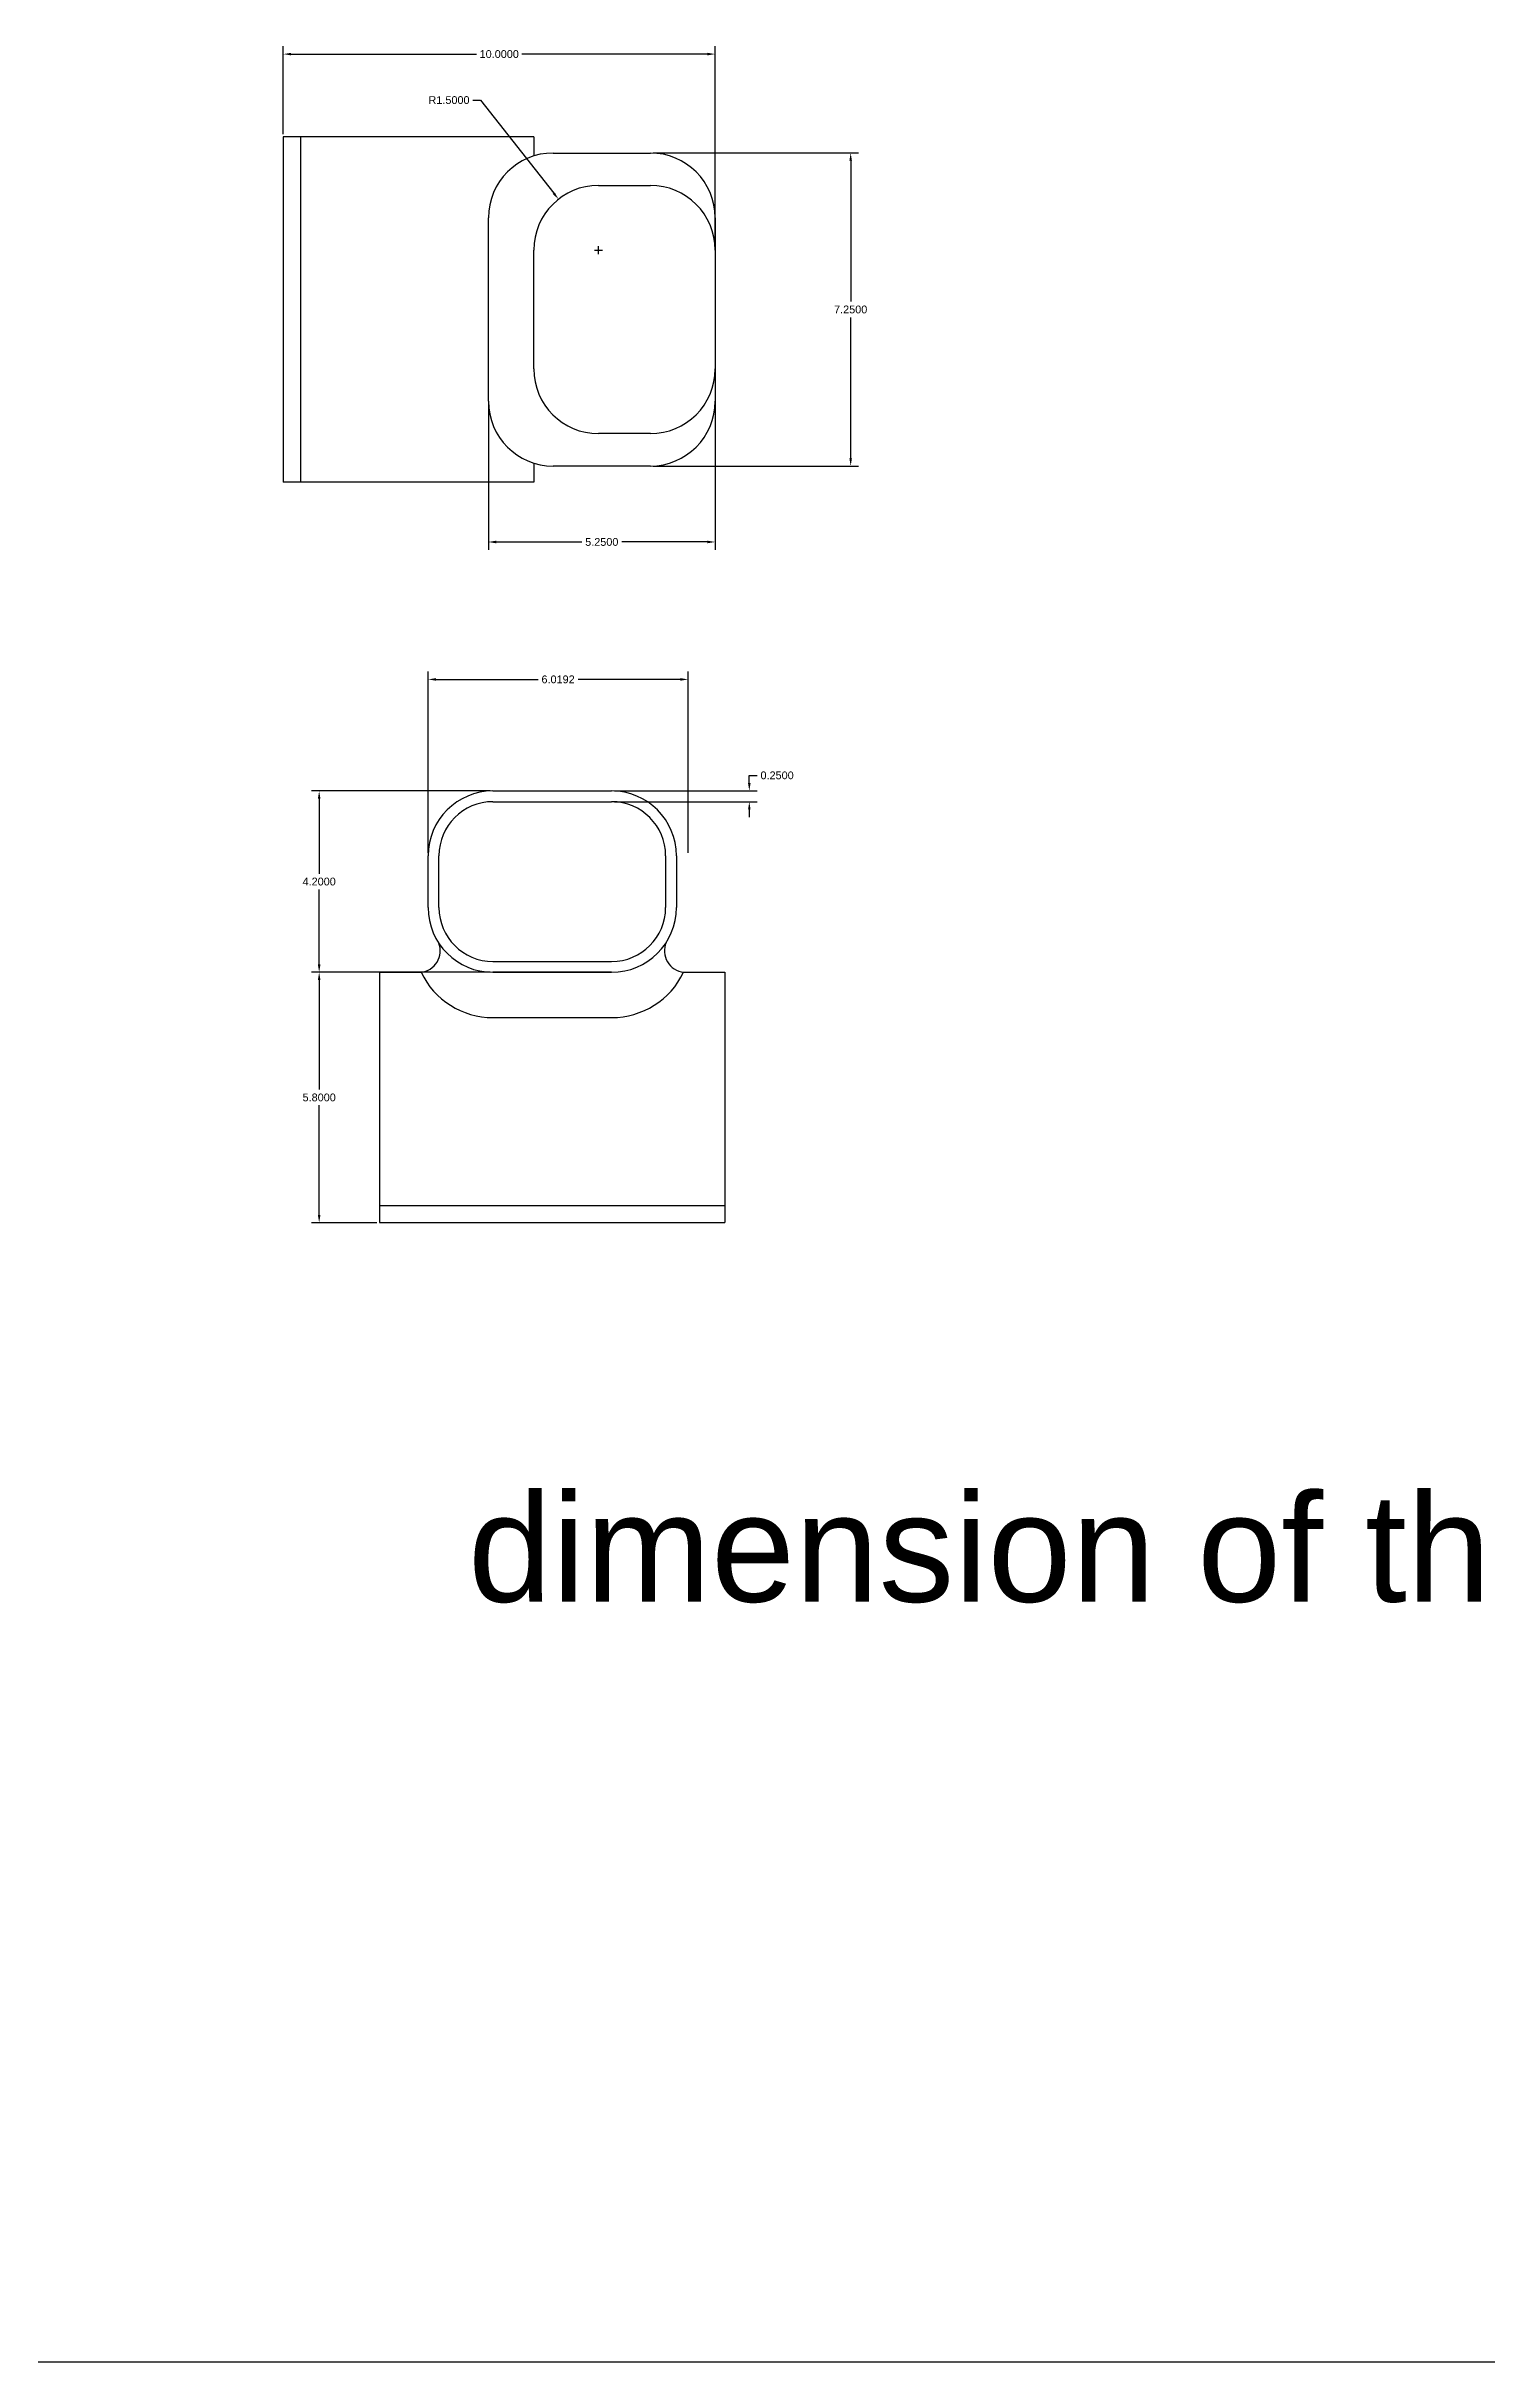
# Model space of a CAD drawing. Header units: millimetres. Extents: x 34830 to 39055, y 27793 to 28482.
# Drawn here: x 35287.7 to 35321.1, y 27793 to 27846.6 of the extents above; entities that cross this region are included whole.
import ezdxf

# ---------------------------------------------------------------- set-up
doc = ezdxf.new("R2010")
doc.units = ezdxf.units.MM
doc.layers.add('upper housing', color=7, linetype='Continuous')
doc.styles.get("Standard").update_dxf_attribs({"font": 'arial.ttf'})
doc.dimstyles.get("Standard").update_dxf_attribs({"dimtxt": 0.18, "dimasz": 0.18, "dimexe": 0.18, "dimexo": 0.0625, "dimgap": 0.09, "dimtad": 0, "dimtih": 1, "dimtoh": 1, "dimdec": 4, "dimzin": 0, "dimdsep": 46, "dimtxsty": 'Standard', "dimcen": 0.09, "dimadec": 0, "dimazin": 0, "dimtfac": 1, "dimtdec": 4, "dimtofl": 0, "dimtmove": 0, "dimatfit": 3, "dimfxl": 1, "dimtolj": 1, "dimtzin": 0, "dimarcsym": 0})

# ---------------------------------------------------------------- blocks, each defined once
blk = doc.blocks.new('*D13')
at = {"layer": 'Defpoints', "color": 0, "transparency": 16777216}
for p in [(35302.604, 27831.953), (35296.585, 27827.87), (35302.604, 27827.87)]:
    blk.add_point(p, dxfattribs=at)
at = {"layer": 'upper housing', "color": 0, "lineweight": -2, "transparency": 16777216}
for p, q in [((35296.585, 27827.933), (35296.585, 27832.133)), ((35302.604, 27827.933), (35302.604, 27832.133)), ((35296.765, 27831.953), (35299.132, 27831.953)), ((35302.424, 27831.953), (35300.058, 27831.953))]:
    blk.add_line(p, q, dxfattribs=at)
at = {"layer": 'upper housing', "color": 0, "transparency": 16777216}
for points in [[(35296.765, 27831.983), (35296.765, 27831.923), (35296.585, 27831.953)], [(35302.424, 27831.983), (35302.424, 27831.923), (35302.604, 27831.953)]]:
    blk.add_solid(points, dxfattribs=at)
at = {"layer": 'upper housing', "color": 0, "transparency": 16777216, "insert": (35299.595, 27831.953), "char_height": 0.18, "attachment_point": 5}
blk.add_mtext('\\A1;6.0192', dxfattribs=at)
blk = doc.blocks.new('*D14')
at = {"layer": 'Defpoints', "color": 0, "transparency": 16777216}
for p in [(35300.835, 27829.37), (35300.835, 27829.12), (35304.023, 27829.37)]:
    blk.add_point(p, dxfattribs=at)
at = {"layer": 'upper housing', "color": 0, "lineweight": -2, "transparency": 16777216}
for p, q in [((35304.023, 27829.55), (35304.023, 27829.73)), ((35304.023, 27829.73), (35304.203, 27829.73)), ((35300.898, 27829.37), (35304.203, 27829.37)), ((35300.898, 27829.12), (35304.203, 27829.12)), ((35304.023, 27828.94), (35304.023, 27828.76))]:
    blk.add_line(p, q, dxfattribs=at)
at = {"layer": 'upper housing', "color": 0, "transparency": 16777216}
for points in [[(35303.993, 27829.55), (35304.053, 27829.55), (35304.023, 27829.37)], [(35303.993, 27828.94), (35304.053, 27828.94), (35304.023, 27829.12)]]:
    blk.add_solid(points, dxfattribs=at)
at = {"layer": 'upper housing', "color": 0, "transparency": 16777216, "insert": (35304.667, 27829.73), "char_height": 0.18, "attachment_point": 5}
blk.add_mtext('\\A1;0.2500', dxfattribs=at)
blk = doc.blocks.new('*D15')
at = {"layer": 'Defpoints', "color": 0, "transparency": 16777216}
for p in [(35294.062, 27829.37), (35298.085, 27829.37), (35298.085, 27825.17)]:
    blk.add_point(p, dxfattribs=at)
at = {"layer": 'upper housing', "color": 0, "lineweight": -2, "transparency": 16777216}
for p, q in [((35298.023, 27829.37), (35293.882, 27829.37)), ((35294.062, 27829.19), (35294.062, 27827.452)), ((35294.062, 27825.35), (35294.062, 27827.088)), ((35298.023, 27825.17), (35293.882, 27825.17))]:
    blk.add_line(p, q, dxfattribs=at)
at = {"layer": 'upper housing', "color": 0, "transparency": 16777216}
for points in [[(35294.032, 27829.19), (35294.092, 27829.19), (35294.062, 27829.37)], [(35294.032, 27825.35), (35294.092, 27825.35), (35294.062, 27825.17)]]:
    blk.add_solid(points, dxfattribs=at)
at = {"layer": 'upper housing', "color": 0, "transparency": 16777216, "insert": (35294.062, 27827.27), "char_height": 0.18, "attachment_point": 5}
blk.add_mtext('\\A1;4.2000', dxfattribs=at)
blk = doc.blocks.new('*D16')
at = {"layer": 'Defpoints', "color": 0, "transparency": 16777216}
for p in [(35298.085, 27825.17), (35294.062, 27819.37), (35295.46, 27819.37)]:
    blk.add_point(p, dxfattribs=at)
at = {"layer": 'upper housing', "color": 0, "lineweight": -2, "transparency": 16777216}
for p, q in [((35298.023, 27825.17), (35293.882, 27825.17)), ((35294.062, 27824.99), (35294.062, 27822.452)), ((35294.062, 27819.55), (35294.062, 27822.088)), ((35295.398, 27819.37), (35293.882, 27819.37))]:
    blk.add_line(p, q, dxfattribs=at)
at = {"layer": 'upper housing', "color": 0, "transparency": 16777216}
for points in [[(35294.032, 27824.99), (35294.092, 27824.99), (35294.062, 27825.17)], [(35294.032, 27819.55), (35294.092, 27819.55), (35294.062, 27819.37)]]:
    blk.add_solid(points, dxfattribs=at)
at = {"layer": 'upper housing', "color": 0, "transparency": 16777216, "insert": (35294.062, 27822.27), "char_height": 0.18, "attachment_point": 5}
blk.add_mtext('\\A1;5.8000', dxfattribs=at)
blk = doc.blocks.new('*D17')
at = {"layer": 'Defpoints', "color": 0, "transparency": 16777216}
for p in [(35301.732, 27844.146), (35301.732, 27836.896), (35306.371, 27836.896)]:
    blk.add_point(p, dxfattribs=at)
at = {"layer": 'upper housing', "color": 0, "lineweight": -2, "transparency": 16777216}
for p, q in [((35301.794, 27844.146), (35306.551, 27844.146)), ((35306.371, 27843.966), (35306.371, 27840.703)), ((35306.371, 27837.076), (35306.371, 27840.339)), ((35301.794, 27836.896), (35306.551, 27836.896))]:
    blk.add_line(p, q, dxfattribs=at)
at = {"layer": 'upper housing', "color": 0, "transparency": 16777216}
for points in [[(35306.341, 27843.966), (35306.401, 27843.966), (35306.371, 27844.146)], [(35306.341, 27837.076), (35306.401, 27837.076), (35306.371, 27836.896)]]:
    blk.add_solid(points, dxfattribs=at)
at = {"layer": 'upper housing', "color": 0, "transparency": 16777216, "insert": (35306.371, 27840.521), "char_height": 0.18, "attachment_point": 5}
blk.add_mtext('\\A1;7.2500', dxfattribs=at)
blk = doc.blocks.new('*D18')
at = {"layer": 'Defpoints', "color": 0, "transparency": 16777216}
for p in [(35303.232, 27839.146), (35297.982, 27838.396), (35303.232, 27835.136)]:
    blk.add_point(p, dxfattribs=at)
at = {"layer": 'upper housing', "color": 0, "lineweight": -2, "transparency": 16777216}
for p, q in [((35303.232, 27839.083), (35303.232, 27834.956)), ((35297.982, 27838.333), (35297.982, 27834.956)), ((35298.162, 27835.136), (35300.143, 27835.136)), ((35303.052, 27835.136), (35301.07, 27835.136))]:
    blk.add_line(p, q, dxfattribs=at)
at = {"layer": 'upper housing', "color": 0, "transparency": 16777216}
for points in [[(35298.162, 27835.166), (35298.162, 27835.106), (35297.982, 27835.136)], [(35303.052, 27835.166), (35303.052, 27835.106), (35303.232, 27835.136)]]:
    blk.add_solid(points, dxfattribs=at)
at = {"layer": 'upper housing', "color": 0, "transparency": 16777216, "insert": (35300.607, 27835.136), "char_height": 0.18, "attachment_point": 5}
blk.add_mtext('\\A1;5.2500', dxfattribs=at)
blk = doc.blocks.new('*D19')
at = {"layer": 'Defpoints', "color": 0, "transparency": 16777216}
for p in [(35293.232, 27846.437), (35293.232, 27844.521), (35303.232, 27841.896)]:
    blk.add_point(p, dxfattribs=at)
at = {"layer": 'upper housing', "color": 0, "lineweight": -2, "transparency": 16777216}
for p, q in [((35293.232, 27844.583), (35293.232, 27846.617)), ((35303.232, 27841.958), (35303.232, 27846.617)), ((35293.412, 27846.437), (35297.707, 27846.437)), ((35303.052, 27846.437), (35298.757, 27846.437))]:
    blk.add_line(p, q, dxfattribs=at)
at = {"layer": 'upper housing', "color": 0, "transparency": 16777216}
for points in [[(35293.412, 27846.467), (35293.412, 27846.407), (35293.232, 27846.437)], [(35303.052, 27846.467), (35303.052, 27846.407), (35303.232, 27846.437)]]:
    blk.add_solid(points, dxfattribs=at)
at = {"layer": 'upper housing', "color": 0, "transparency": 16777216, "insert": (35298.232, 27846.437), "char_height": 0.18, "attachment_point": 5}
blk.add_mtext('\\A1;10.0000', dxfattribs=at)
blk = doc.blocks.new('*D20')
at = {"layer": 'Defpoints', "color": 0, "transparency": 16777216}
for p in [(35299.604, 27843.075), (35300.532, 27841.896)]:
    blk.add_point(p, dxfattribs=at)
at = {"layer": 'upper housing', "color": 0, "lineweight": -2, "transparency": 16777216}
for p, q in [((35297.618, 27845.371), (35297.798, 27845.371)), ((35297.798, 27845.371), (35299.493, 27843.216)), ((35300.442, 27841.896), (35300.622, 27841.896)), ((35300.532, 27841.806), (35300.532, 27841.986))]:
    blk.add_line(p, q, dxfattribs=at)
at = {"layer": 'upper housing', "color": 0, "transparency": 16777216}
blk.add_solid([(35299.517, 27843.235), (35299.47, 27843.198), (35299.604, 27843.075)], dxfattribs=at)
at = {"layer": 'upper housing', "color": 0, "transparency": 16777216, "insert": (35297.069, 27845.371), "char_height": 0.18, "attachment_point": 5}
blk.add_mtext('\\A1;R1.5000', dxfattribs=at)

msp = doc.modelspace()

# ---------------------------------------------------------------- linework, layer by layer
msp.add_line((35214.29248, 27792.98766), (35369.75387, 27792.98766))
at = {"layer": 'upper housing'}
for p, q in [((35299.03176, 27844.52082), (35293.23176, 27844.52082)), ((35293.23176, 27844.52082), (35293.23176, 27836.52082)), ((35293.63176, 27844.52082), (35293.63176, 27836.52082)), ((35299.03176, 27844.52082), (35299.03176, 27844.07673)), ((35299.48176, 27844.14582), (35301.73176, 27844.14582)), ((35300.53176, 27843.39582), (35301.73176, 27843.39582)), ((35297.98176, 27838.39582), (35297.98176, 27842.64582)), ((35303.23176, 27842.64582), (35303.23176, 27838.39582)), ((35299.03176, 27839.14582), (35299.03176, 27841.89582)), ((35303.23176, 27841.89582), (35303.23176, 27839.14582)), ((35301.73176, 27837.64582), (35300.53176, 27837.64582)), ((35299.03176, 27836.96491), (35299.03176, 27836.52082)), ((35299.03176, 27836.52082), (35293.23176, 27836.52082)), ((35301.73176, 27836.89582), (35299.48176, 27836.89582)), ((35298.08514, 27829.37031), (35300.83514, 27829.37031)), ((35298.08514, 27829.12031), (35300.83514, 27829.12031)), ((35296.58514, 27826.67031), (35296.58514, 27827.87031)), ((35296.83514, 27826.67031), (35296.83514, 27827.87031)), ((35302.08514, 27827.87031), (35302.08514, 27826.67031)), ((35302.33514, 27827.87031), (35302.33514, 27826.67031)), ((35295.46014, 27825.17031), (35295.46014, 27819.37031)), ((35295.46014, 27825.17031), (35296.42252, 27825.17031)), ((35298.08514, 27825.42031), (35300.83514, 27825.42031)), ((35300.83514, 27825.17031), (35298.08514, 27825.17031)), ((35298.08514, 27825.17031), (35300.83514, 27825.17031)), ((35302.50237, 27825.17031), (35303.46014, 27825.17031)), ((35303.46014, 27825.17031), (35303.46014, 27819.37031)), ((35298.08514, 27824.12031), (35300.83514, 27824.12031)), ((35295.46014, 27819.77031), (35303.46014, 27819.77031)), ((35295.46014, 27819.37031), (35303.46014, 27819.37031))]:
    msp.add_line(p, q, dxfattribs=at)
for centre, radius, start, end in [((35299.48176, 27842.64582), 1.5, 90, 180), ((35301.73176, 27842.64582), 1.5, 0, 90), ((35300.53176, 27841.89582), 1.5, 90, 180), ((35301.73176, 27841.89582), 1.5, 0, 90), ((35302.73497, 27843.61962), 0.5, 247.1907978384142, 247.1907982834528), ((35300.53176, 27839.14582), 1.5, 180, 270), ((35301.73176, 27839.14582), 1.5, 270, 0), ((35299.48176, 27838.39582), 1.5, 180, 270), ((35301.73176, 27838.39582), 1.5, 270, 0), ((35302.73497, 27837.42665), 0.5, 129.9707896070925, 129.9707900272701), ((35298.08514, 27827.87031), 1.5, 90, 180), ((35298.08514, 27827.87031), 1.25, 90, 180), ((35300.83514, 27827.87031), 1.5, 0, 90), ((35300.83514, 27827.87031), 1.25, 0, 90), ((35298.08514, 27826.67031), 1.5, 180, 270), ((35298.08514, 27826.67031), 1.25, 180, 270), ((35300.83514, 27826.67031), 1.5, 270, 0), ((35300.83514, 27826.67031), 1.25, 270, 0), ((35296.36596, 27825.6671), 0.5, 276.495212, 20.559908), ((35296.36596, 27825.6671), 0.5, 39.97078972100278, 39.9707898402491), ((35302.55893, 27825.6671), 0.5, 157.190798, 263.504788), ((35298.08514, 27825.96163), 1.84132, 205.452225, 270), ((35300.83514, 27825.96896), 1.84866, 270, 334.404174)]:
    msp.add_arc(centre, radius, start, end, dxfattribs=at)

# ---------------------------------------------------------------- texts
at = {"insert": (35297.51023, 27813.08874), "char_height": 2.5, "attachment_point": 1}
msp.add_mtext_dynamic_manual_height_columns('dimension of the upper housing', width=55.3199942, gutter_width=12.5, heights=[0], dxfattribs=at)

# ---------------------------------------------------------------- dimensions: what is measured, and where the dimension line sits
at = {"layer": 'upper housing'}
for base, p1, p2, picture, middle in [((35293.23176, 27846.4372), (35303.23176, 27841.89582), (35293.23176, 27844.52082), '*D19', (35298.23176, 27846.4372)), ((35302.60437, 27831.95342), (35296.58514, 27827.87031), (35302.60437, 27827.87031), '*D13', (35299.59475, 27831.95342))]:
    dim = msp.add_linear_dim(base=base, p1=p1, p2=p2, dimstyle='Standard', dxfattribs=at)
    dim.commit()
    dim.dimension.update_dxf_attribs({"geometry": picture, "text_midpoint": middle})
dim = msp.add_radius_dim(center=(35300.53176, 27841.89582), mpoint=(35299.6044, 27843.07481), dimstyle='Standard', dxfattribs=at)
dim.commit()
dim.dimension.update_dxf_attribs({"geometry": '*D20', "text_midpoint": (35297.06858, 27845.3713), "dimtype": 164})
for base, p1, p2, angle, picture, middle in [((35306.3705, 27836.89582), (35301.73176, 27844.14582), (35301.73176, 27836.89582), 90, '*D17', (35306.3705, 27840.52082)), ((35303.23176, 27835.13565), (35297.98176, 27838.39582), (35303.23176, 27839.14582), 180, '*D18', (35300.60676, 27835.13565)), ((35304.02345, 27829.37031), (35300.83514, 27829.12031), (35300.83514, 27829.37031), 90, '*D14', (35304.66677, 27829.73031)), ((35294.06207, 27829.37031), (35298.08514, 27825.17031), (35298.08514, 27829.37031), 90, '*D15', (35294.06207, 27827.27031))]:
    dim = msp.add_linear_dim(base=base, p1=p1, p2=p2, angle=angle, dimstyle='Standard', dxfattribs=at)
    dim.commit()
    dim.dimension.update_dxf_attribs({"geometry": picture, "text_midpoint": middle})
dim = msp.add_linear_dim(base=(35294.06207, 27819.37031), p1=(35298.08514, 27825.17031), p2=(35295.46014, 27819.37031), angle=90, dimstyle='Standard', override={"dimtmove": 1}, dxfattribs=at)
dim.commit()
dim.dimension.update_dxf_attribs({"geometry": '*D16', "text_midpoint": (35294.06207, 27822.27031)})

doc.saveas('drawing.dxf')
